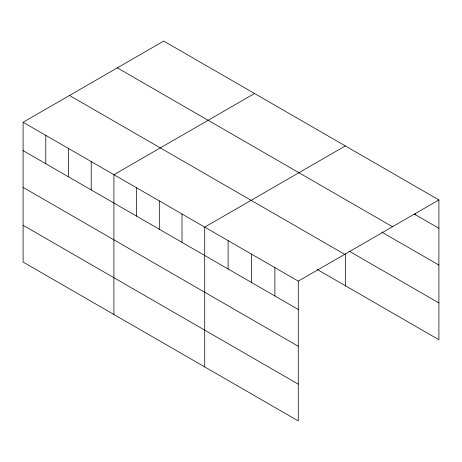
<?xml version="1.0" encoding="UTF-8"?>
<svg xmlns="http://www.w3.org/2000/svg" width="462" height="462" viewBox="0 0 462 462"><rect width="100%" height="100%" fill="white"/><g stroke="black" fill="none" stroke-linecap="round" stroke-linejoin="round"><path stroke-width="0.69" d="M23.1 122.263L298.273 281.133L298.273 420.928L23.1 262.058L23.1 122.263L163.727 41.072L438.9 199.942L438.9 339.737L317.117 269.427M254.533 93.497L113.906 174.688L113.906 314.483M345.339 145.923L204.712 227.119L204.712 366.915M298.273 281.133L438.9 199.942M414.281 214.079L438.9 228.292M117.319 67.868L392.492 226.732M381.658 232.022L438.9 265.072M349.035 251.08L438.9 302.962M69.508 95.472L344.681 254.337M23.1 150.618L298.273 309.488M23.1 187.393L298.273 346.263M23.1 225.283L298.273 384.153M415.511 213.375L415.511 214.79M345.339 253.898L345.339 285.724M274.884 267.631L274.884 295.98M251.49 254.123L251.49 282.478M228.101 240.621L228.101 268.976M182.011 214.01L182.011 242.365M159.309 200.901L159.309 229.256M136.608 187.797L136.608 216.152M91.205 161.585L91.205 189.934M68.503 148.475L68.503 176.831M45.802 135.372L45.802 163.721"/></g></svg>
